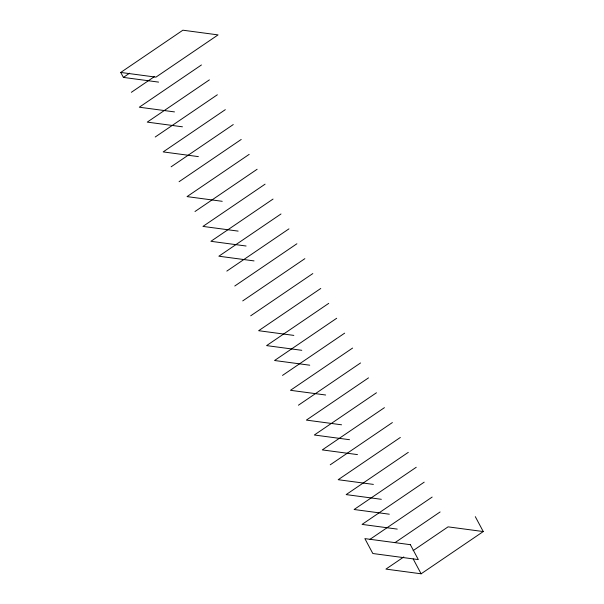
<?xml version="1.0" encoding="UTF-8"?>
<svg xmlns="http://www.w3.org/2000/svg" width="604" height="604" viewBox="0 0 604 604"><rect width="100%" height="100%" fill="white"/><g stroke="black" fill="none" stroke-linecap="round" stroke-linejoin="round"><path stroke-width="0.91" d="M120.74 72.442L182.884 30.2L218.074 34.896L155.93 77.146L120.74 72.442L123.39 77.41L158.58 82.106M123.39 77.41L129.603 73.19M131.347 92.314L154.647 76.466M201.442 64.968L139.305 107.21L174.496 111.906M209.399 79.864L147.255 122.114L182.446 126.81M155.213 137.01L217.357 94.768M225.307 109.664L163.171 151.906L198.361 156.61M171.121 166.81L233.265 124.567M179.078 181.706L241.222 139.464M249.18 154.367L187.036 196.61L222.227 201.306M194.994 211.506L257.13 169.263M265.088 184.167L202.944 226.409L238.135 231.106M273.046 199.063L210.902 241.306L246.092 246.009M281.003 213.967L218.859 256.209L254.05 260.905M226.817 271.105L288.954 228.863M234.767 286.009L296.911 243.759M242.725 300.905L304.869 258.663M250.683 315.809L312.827 273.559M320.777 288.463L258.64 330.705L293.831 335.401M328.735 303.359L266.591 345.609L301.781 350.305M336.692 318.263L274.548 360.505L309.739 365.201M282.506 375.409L344.65 333.159M352.6 348.063L290.464 390.305L325.654 395.001M298.414 405.209L360.558 362.959M368.516 377.862L306.371 420.105L341.562 424.801M376.473 392.759L314.329 435.001L349.52 439.704M384.423 407.662L322.279 449.904L357.477 454.601M330.237 464.801L392.381 422.558M400.339 437.462L338.195 479.704L373.385 484.4M408.289 452.358L346.152 494.601L381.343 499.304M416.247 467.262L354.103 509.504L389.293 514.2M424.204 482.158L362.06 524.4L397.251 529.104M370.018 539.304L432.162 497.062M395.061 542.588L440.112 511.958M403.797 556.956L385.926 569.104L421.116 573.8L483.26 531.558L475.303 516.654M413.113 550.621L448.07 526.854L483.26 531.558M413.166 558.904L421.116 573.8M410.358 544.687L364.869 538.617L372.827 553.513L418.315 559.591L410.358 544.687"/></g></svg>
